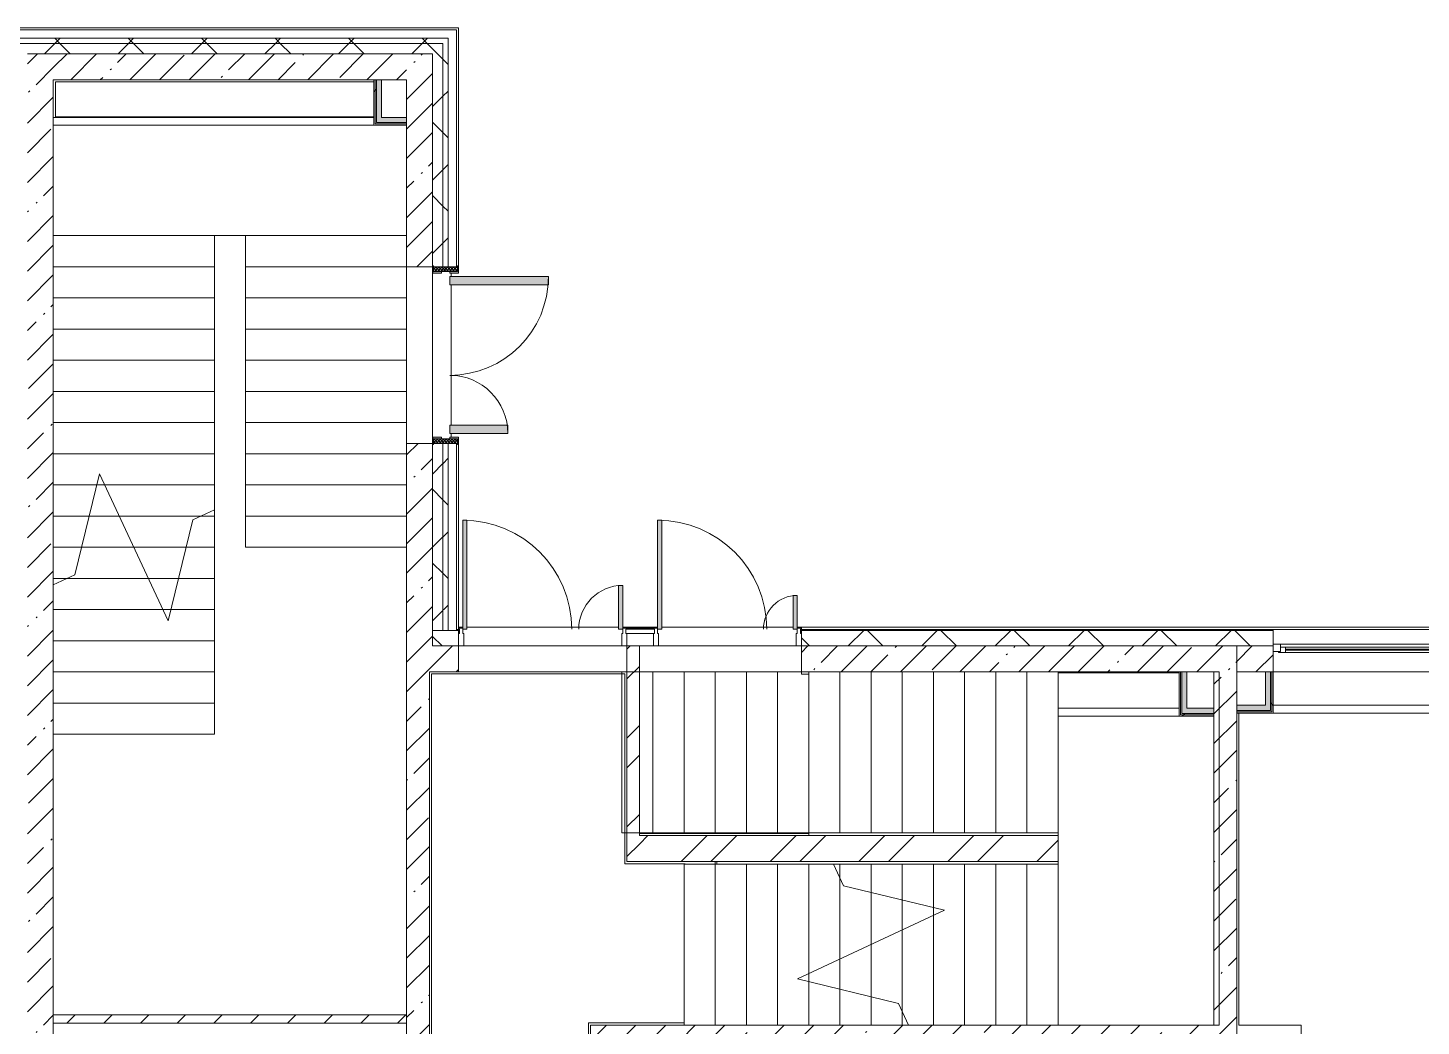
# Model space of a CAD drawing. Header units: millimetres. Extents: x -4060 to 187734, y -8553 to 29000.
# Drawn here: x 149889 to 163298, y 17740 to 27350 of the extents above; entities that cross this region are included whole.
import ezdxf

# ---------------------------------------------------------------- set-up
doc = ezdxf.new("R2010")
doc.units = ezdxf.units.MM
doc.linetypes.add('200_ШТРИХ__ш1_п0_6_', pattern=[800, 500, -300])
for name, color, linetype, lineweight in [('A-DETL-MBND-1', 7, '200_ШТРИХ__ш1_п0_6_', 9), ('A-GLAZ-2', 7, 'Continuous', 5), ('A-GLAZ-CWMG-2', 7, 'Continuous', 5), ('A-WALL', 7, 'Continuous', 9), ('A-WALL-9', 7, 'Continuous', 5), ('I-WALL-22', 7, 'Continuous', 5), ('S-STRS-4', 7, 'Continuous', 5), ('S-STRS-MBND', 7, 'Continuous', 5)]:
    doc.layers.add(name, color=color, linetype=linetype, lineweight=lineweight)
for name, color, linetype, lineweight, true_color in [('A-DOOR-2', 7, 'Continuous', 5, 0xaaaaaa), ('A-DOOR-3', 7, 'Continuous', 5, 0xe2e2e2), ('A-DOOR-FRAM-3', 7, 'Continuous', 5, 0xaaaaaa), ('A-FLOR-1', 7, 'Continuous', 5, 0xaaaaaa), ('I-WALL-20', 7, 'Continuous', 5, 0xe7e7e7), ('I-WALL-21', 7, 'Continuous', 9, 0xe7e7e7)]:
    doc.layers.add(name, color=color, linetype=linetype, lineweight=lineweight, true_color=true_color)
pattern_1 = [(45, (60723.74, 0), (-285.1231, 285.1231), []), (45, (61008.87, 0), (-285.1231, 285.1231), [504.031, -100.806, 16.764, -84.042])]
pattern_2 = [(45, (60723.74, 0), (-353.5534, 353.5534), []), (135, (60723.74, 0), (-353.5534, -353.5534), [])]
pattern_3 = [(45, (60723.74, 0), (-427.6843, 427.6843), []), (45, (61008.87, 0), (-427.6843, 427.6843), [])]
pattern_4 = [(45, (60723.74, 0), (-530.33, 530.33), []), (135, (60723.74, 0), (-530.33, -530.33), [])]

# ---------------------------------------------------------------- blocks, each defined once
blk = doc.blocks.new('110_Дверь_СКБ_2Ст_Внутренняя - ДН-4д_ ДОО_Дв_1450x2100h_Лестничная клетка-23615437-1_5_1_птичка')
at = {"layer": 'A-DOOR-2'}
h = blk.add_hatch(dxfattribs=at)
h.set_pattern_fill('FP_148', color=256, style=0, pattern_type=2)
h.set_pattern_definition([(135, (1471.41, 189.685), (-14.14214, -14.14214), []), (225, (1471.41, 189.685), (14.14214, -14.14214), [])])
h.paths.add_polyline_path([(862.5, -115), (862.5, 115), (817.5, 115), (817.5, -115)])
at = {"layer": 'A-DOOR-3'}
for points in [[(-662.5, 568.2), (-662.5, 990), (-742.5, 990), (-742.5, 40), (-662.5, 40), (-662.5, 105)], [(767.5, 568.2), (767.5, 600), (687.5, 600), (687.5, 40), (767.5, 40), (767.5, 109.2)]]:
    blk.add_hatch(color=256, dxfattribs=at).paths.add_polyline_path(points)
h = blk.add_hatch(color=256, dxfattribs=at)
h.paths.add_polyline_path([(872.5, 115), (872.5, 123), (802.5, 123), (802.5, 40), (817.5, 40), (817.5, 115), (862.5, 115)])
h.paths.add_polyline_path([(-777.5, 55), (-777.5, 123), (-847.5, 123), (-847.5, 115), (-792.5, 115), (-792.5, 40), (-777.5, 40)])
h = blk.add_hatch(color=256, dxfattribs=at)
h.paths.add_polyline_path([(872.5, -115), (817.5, -115), (817.5, -40), (802.5, -40), (802.5, -123), (872.5, -123)])
h.paths.add_polyline_path([(-777.5, -40), (-792.5, -40), (-792.5, -115), (-847.5, -115), (-847.5, -123), (-777.5, -123), (-777.5, -83.5)])
at = {"layer": 'A-DOOR-FRAM-3'}
h = blk.add_hatch(dxfattribs=at)
h.set_pattern_fill('FP_149', color=256, style=0, pattern_type=2)
h.set_pattern_definition([(45, (-651.384, 189.685), (-14.1421, 14.1421), []), (135, (-651.384, 189.685), (-14.1421, -14.1421), [])])
h.paths.add_polyline_path([(-792.5, -115), (-792.5, 115), (-837.5, 115), (-837.5, -115)])
at = {"layer": 'A-DOOR-2'}
for p, q in [((-742.5, 990), (-742.5, 40)), ((-662.5, 990), (-742.5, 990)), ((-662.5, 40), (-662.5, 990)), ((767.5, 600), (687.5, 600)), ((687.5, 600), (687.5, 40)), ((767.5, 40), (767.5, 600)), ((-777.5, 123), (-847.5, 123)), ((-847.5, 123), (-847.5, 115)), ((-847.5, 115), (-792.5, 115)), ((-792.5, 115), (-792.5, 40)), ((-792.5, 40), (-777.5, 40)), ((-777.5, 40), (-777.5, 123)), ((-742.5, 40), (-662.5, 40)), ((687.5, 40), (767.5, 40)), ((872.5, 123), (802.5, 123)), ((802.5, 123), (802.5, 40)), ((802.5, 40), (817.5, 40)), ((817.5, 40), (817.5, 115)), ((817.5, 115), (872.5, 115)), ((872.5, 115), (872.5, 123)), ((-847.5, -115), (-847.5, -123)), ((-792.5, -115), (-847.5, -115)), ((-847.5, -123), (-777.5, -123)), ((-777.5, -40), (-792.5, -40)), ((-792.5, -40), (-792.5, -115)), ((-777.5, -123), (-777.5, -40)), ((817.5, -40), (802.5, -40)), ((802.5, -40), (802.5, -123)), ((802.5, -123), (872.5, -123)), ((817.5, -115), (817.5, -40)), ((872.5, -115), (817.5, -115)), ((872.5, -123), (872.5, -115))]:
    blk.add_line(p, q, dxfattribs=at)
for centre, radius, start, end in [((-742.5, 40), 950, 0, 90), ((767.5, 40), 560, 90, 180)]:
    blk.add_arc(centre, radius, start, end, dxfattribs=at)
at = {"layer": 'A-DOOR-FRAM-3'}
for p, q in [((-792.5, 115), (-837.5, 115)), ((-837.5, 115), (-837.5, -115)), ((-792.5, -115), (-792.5, 115)), ((862.5, 115), (817.5, 115)), ((817.5, 115), (817.5, -115)), ((862.5, -115), (862.5, 115)), ((-837.5, -115), (-792.5, -115)), ((817.5, -115), (862.5, -115))]:
    blk.add_line(p, q, dxfattribs=at)
blk = doc.blocks.new('120_Окно_СКБ_2Ст_Фрамуга сверху - 120_Окно_СКБ_2Ст_2300х2500_h_ ДОО-23103760-1_5_1_птичка')
at = {"layer": 'A-GLAZ-2'}
for p, q in [((-1150, -127), (-1150, -57)), ((-1150, -57), (-1080, -57)), ((1150, -57), (-1150, -57)), ((-1080, -127), (-1150, -127)), ((-1150, -127), (-1100, -127)), ((-1080, -127), (-1100, -127)), ((-1100, -127), (-1100, -137)), ((-1080, -57), (-1080, -127)), ((-1080, -57), (1080, -57)), ((520, -87), (-1080, -87)), ((-1080, -87), (-1080, -127)), ((-1030, -137), (-1030, -87)), ((-1030, -107), (470, -107)), ((470, -117), (-1030, -117)), ((470, -137), (470, -87)), ((520, -127), (520, -57)), ((520, -57), (590, -57)), ((520, -127), (520, -87)), ((590, -127), (520, -127)), ((540, -127), (520, -127)), ((540, -127), (570, -127)), ((540, -127), (570, -127)), ((540, -137), (540, -127)), ((590, -127), (570, -127)), ((570, -127), (570, -137)), ((590, -57), (590, -127)), ((1080, -87), (590, -87)), ((590, -87), (590, -127)), ((640, -137), (640, -87)), ((640, -107), (1030, -107)), ((1030, -117), (640, -117)), ((1030, -137), (1030, -87)), ((1080, -127), (1080, -57)), ((1080, -57), (1150, -57)), ((1080, -127), (1080, -87)), ((1150, -127), (1080, -127)), ((1100, -127), (1080, -127)), ((1100, -127), (1150, -127)), ((1100, -137), (1100, -127)), ((1150, -57), (1150, -127)), ((-1100, -137), (540, -137)), ((540, -137), (-1100, -137)), ((570, -137), (1100, -137)), ((1100, -137), (570, -137))]:
    blk.add_line(p, q, dxfattribs=at)
blk = doc.blocks.new('DRS_ДПУ_распашная__2Ст_Прямоугольная1 - ВН-4_ Нр_ДО_1500х2200 глухая-26741401-1_5_1_птичка')
at = {"layer": 'A-DOOR-3'}
for points in [[(-770, 0), (-730, 0), (-730, 1050), (-770, 1050), (-770, 20)], [(770, 0), (770, 423), (730, 423), (730, 0)]]:
    blk.add_hatch(color=256, dxfattribs=at).paths.add_polyline_path(points)
at = {"layer": 'A-DOOR-2'}
for p, q in [((-770, 1050), (-770, 0)), ((-730, 1050), (-770, 1050)), ((-730, 0), (-730, 1050)), ((770, 423), (730, 423)), ((730, 423), (730, 0)), ((770, 0), (770, 423)), ((-770, 0), (-730, 0)), ((730, 0), (770, 0))]:
    blk.add_line(p, q, dxfattribs=at)
for centre, radius, start, end in [((-770, 0), 1050, 360, 90), ((770, 0), 423, 90, 180)]:
    blk.add_arc(centre, radius, start, end, dxfattribs=at)
blk = doc.blocks.new('Прямоугольный импост - Импост структурный с накладкой - 170мм-22855209-1_5_1_птичка')
at = {"layer": 'A-GLAZ-CWMG-2'}
for p, q in [((-50, 40), (-50, 160)), ((-50, 160), (0, 160)), ((0, 160), (0, 40)), ((-40, 40), (-50, 40)), ((-40, 0), (-40, 40)), ((-10, 40), (-10, 0)), ((0, 40), (-10, 40)), ((-10, 0), (0, 0)), ((0, 0), (0, -10)), ((0, -10), (-40, -10))]:
    blk.add_line(p, q, dxfattribs=at)
blk = doc.blocks.new('PNS_Панель прямоугольная - Нр_Металл - 40мм-23713233-1_5_1_птичка')
at = {"layer": 'A-GLAZ-2'}
for p, q in [((-137.5, 0), (137.5, 0)), ((137.5, 0), (-137.5, 0)), ((-127.5, -40), (127.5, -40))]:
    blk.add_line(p, q, dxfattribs=at)
blk = doc.blocks.new('Прямоугольный импост - Импост структурный с накладкой - 170мм-22855551-1_5_1_птичка')
at = {"layer": 'A-DETL-MBND-1'}
for p, q in [((94930, 21560), (94930, 21570)), ((95185, 21570), (94930, 21570)), ((95185, 21570), (95185, 21560))]:
    blk.add_line(p, q, dxfattribs=at)
blk = doc.blocks.new('Прямоугольный импост - Импост структурный с накладкой - 170мм-22855665-1_5_1_птичка')
at = {"layer": 'A-GLAZ-CWMG-2'}
for p, q in [((-25, 40), (-25, 160)), ((-25, 160), (25, 160)), ((25, 160), (25, 40)), ((-15, 40), (-25, 40)), ((-25, -10), (-25, 0)), ((-25, 0), (-15, 0)), ((-15, 0), (-15, 40)), ((15, 40), (15, 0)), ((25, 40), (15, 40)), ((15, -10), (-25, -10))]:
    blk.add_line(p, q, dxfattribs=at)
blk = doc.blocks.new('Прямоугольный импост - Импост структурный с накладкой - 170мм-V181-1_5_1_птичка')
at = {"layer": 'A-GLAZ-CWMG-2'}
for p, q in [((-25, 40), (-25, 160)), ((-25, 160), (25, 160)), ((25, 160), (25, 40)), ((-15, 40), (-25, 40)), ((-15, 0), (-15, 40)), ((15, 40), (15, 0)), ((25, 40), (15, 40)), ((15, 0), (25, 0)), ((25, 0), (25, -10)), ((25, -10), (-15, -10))]:
    blk.add_line(p, q, dxfattribs=at)
blk = doc.blocks.new('Прямоугольный импост - Импост структурный с накладкой - 170мм-22855280-1_5_1_птичка')
at = {"layer": 'A-GLAZ-CWMG-2'}
for p, q in [((0, 160), (-50, 160)), ((-50, 160), (-50, 40)), ((0, 40), (0, 160)), ((-50, 40), (-40, 40)), ((-40, 40), (-40, 0)), ((-10, 0), (-10, 40)), ((-10, 40), (0, 40)), ((0, 0), (-10, 0)), ((0, -10), (0, 0)), ((-40, -10), (0, -10))]:
    blk.add_line(p, q, dxfattribs=at)
blk = doc.blocks.new('DRS_ДПУ_распашная__2Ст_Прямоугольная1 - ВН-4_ Нр_ДО_1500х2200 глухая-26857260-1_5_1_птичка')
at = {"layer": 'A-DOOR-3'}
for points in [[(-672, 0), (-632, 0), (-632, 1050), (-672, 1050), (-672, 20)], [(632, 0), (672, 0), (672, 326), (632, 326), (632, 20)]]:
    blk.add_hatch(color=256, dxfattribs=at).paths.add_polyline_path(points)
at = {"layer": 'A-DOOR-2'}
for p, q in [((-672, 1050), (-672, 0)), ((-632, 1050), (-672, 1050)), ((-632, 0), (-632, 1050)), ((672, 326), (632, 326)), ((632, 326), (632, 0)), ((672, 0), (672, 326)), ((-672, 0), (-632, 0)), ((632, 0), (672, 0))]:
    blk.add_line(p, q, dxfattribs=at)
for centre, radius, start, end in [((-672, 0), 1050, 360, 90), ((672, 0), 326, 90, 180)]:
    blk.add_arc(centre, radius, start, end, dxfattribs=at)
blk = doc.blocks.new('Зашивка приборов отопления - Зашивка приборов отопления-33267402-1_5_1_птичка')
at = {"layer": 'A-WALL-9'}
for p, q in [((103450, 21150), (101150, 21150)), ((105550, 21150), (104650, 21150)), ((107750, 21150), (106850, 21150)), ((101150, 20829), (108150, 20829)), ((108150, 20829), (101150, 20829)), ((101150, 20754), (108150, 20754))]:
    blk.add_line(p, q, dxfattribs=at)
blk = doc.blocks.new('Зашивка приборов отопления4 - Зашивка приборов отопления-33272095-1_5_1_птичка')
at = {"layer": 'A-WALL-9'}
for p, q in [((121445, 18487.5), (124530, 18487.5)), ((124530, 18487.5), (121445, 18487.5)), ((121445, 18412.5), (124530, 18412.5))]:
    blk.add_line(p, q, dxfattribs=at)
blk = doc.blocks.new('Зашивка приборов отопления32 - Зашивка приборов отопления-33323791-1_5_1_птичка')
at = {"layer": 'A-WALL-9'}
for p, q in [((126595, 120), (125430, 120)), ((126595, 45), (125430, 45)), ((125430, 45), (126595, 45)), ((126595, 45), (126595, 120)), ((126595, -295), (126595, 45)), ((125430, -295), (126595, -295))]:
    blk.add_line(p, q, dxfattribs=at)

msp = doc.modelspace()

# ---------------------------------------------------------------- hatches: boundary and pattern name
at = {"layer": 'A-WALL-9'}
h = msp.add_hatch(dxfattribs=at)
h.set_pattern_fill('FP_140', color=256, style=0, pattern_type=2)
h.set_pattern_definition(pattern_2)
h.paths.add_polyline_path([(151617.1, 27200), (153933.7, 27200), (153933.7, 27250), (149733.7, 27250), (149733.7, 27200), (150759.1, 27200)])
h = msp.add_hatch(dxfattribs=at)
h.set_pattern_fill('FP_140', color=256, style=0, pattern_type=2)
h.set_pattern_definition(pattern_2)
h.paths.add_polyline_path([(150759.1, 27100), (153883.7, 27100), (153883.7, 27200), (149733.7, 27200), (149733.7, 27100), (150153.5, 27100)])
h = msp.add_hatch(dxfattribs=at)
h.set_pattern_fill('FP_140', color=256, style=0, pattern_type=2)
h.set_pattern_definition(pattern_2)
h.paths.add_polyline_path([(153783.7, 21550), (153883.7, 21550), (153883.7, 23350), (153793.7, 23350), (153793.7, 23340), (153785.7, 23340), (153783.7, 21553)])
h.paths.add_polyline_path([(153824.1, 25050), (153883.7, 25050), (153883.7, 27100), (153783.7, 27100), (153785.7, 25060), (153793.7, 25060), (153793.7, 25050), (153817.7, 25050)])
h = msp.add_hatch(dxfattribs=at)
h.set_pattern_fill('FP_140', color=256, style=0, pattern_type=2)
h.set_pattern_definition(pattern_2)
h.paths.add_polyline_path([(153893, 21550), (153933.7, 21550), (153933.7, 23350), (153883.7, 23350), (153888.4, 21550)])
h.paths.add_polyline_path([(153893.7, 25050), (153933.7, 25050), (153933.7, 27200), (153883.7, 27200), (153883.7, 25050)])
h = msp.add_hatch(dxfattribs=at)
h.set_pattern_fill('FP_140', color=256, style=0, pattern_type=2)
h.set_pattern_definition(pattern_2)
h.paths.add_polyline_path([(164173.7, 21400), (165373.7, 21400), (165373.7, 21550), (164173.7, 21550), (164173.7, 21486)])
h.paths.add_polyline_path([(170673.7, 21400), (171526.9, 21400), (171418.4, 21550), (170673.7, 21550)])
h.paths.add_polyline_path([(153783.7, 21400), (154033.7, 21400), (154030.2, 21550), (153783.7, 21550)])
h.paths.add_polyline_path([(169773.7, 21400), (169773.7, 21550), (168473.7, 21550), (168473.7, 21400), (169348.6, 21400)])
h.paths.add_polyline_path([(157403.7, 21400), (161873.7, 21400), (161873.7, 21550), (157333.7, 21550), (157333.7, 21400)])
h.paths.add_polyline_path([(171958.9, 21400), (171850.4, 21550), (171665.2, 21550), (171773.7, 21400), (171850.4, 21400)])
h.paths.add_polyline_path([(167573.7, 21400), (167573.7, 21550), (166273.7, 21550), (166273.7, 21400), (167489.6, 21400)])
at = {"layer": 'I-WALL-20'}
for points in [[(161798.7, 20779), (161848.7, 20779), (161848.7, 21150), (161798.7, 21150), (161798.7, 20827.8)], [(161558, 20779), (161798.7, 20779), (161798.7, 20829), (161523.7, 20823.4), (161523.7, 20779)]]:
    msp.add_hatch(color=256, dxfattribs=at).paths.add_polyline_path(points)
at = {"layer": 'I-WALL-21'}
for points in [[(153243.7, 26437.5), (153293.7, 26437.5), (153293.7, 26850), (153243.7, 26850), (153243.7, 26487.5)], [(153293.7, 26437.5), (153533.7, 26437.5), (153533.7, 26487.5), (153293.7, 26487.5)], [(160993.7, 20750), (161043.7, 20750), (161043.7, 21150), (160993.7, 21150), (160993.7, 20767.4)], [(161043.7, 20750), (161303.7, 20750), (161303.7, 20800), (161043.7, 20800), (161043.7, 20767.4)]]:
    msp.add_hatch(color=256, dxfattribs=at).paths.add_polyline_path(points)
at = {"layer": 'I-WALL-22'}
h = msp.add_hatch(dxfattribs=at)
h.set_pattern_fill('FP_121', color=256, style=0, pattern_type=2)
h.set_pattern_definition(pattern_1)
h.paths.add_polyline_path([(149883.7, 17270), (150133.7, 17270), (150133.7, 27100), (149883.7, 27100), (149883.7, 17850)])
h = msp.add_hatch(dxfattribs=at)
h.set_pattern_fill('FP_121', color=256, style=0, pattern_type=2)
h.set_pattern_definition(pattern_1)
h.paths.add_polyline_path([(153498.7, 26850), (153533.7, 26850), (153533.7, 27100), (150133.7, 27100), (150133.7, 26850), (153218.7, 26850)])
h = msp.add_hatch(dxfattribs=at)
h.set_pattern_fill('FP_121', color=256, style=0, pattern_type=2)
h.set_pattern_definition(pattern_1)
h.paths.add_polyline_path([(153753.7, 21150), (153783.7, 21150), (153783.7, 23350), (153533.7, 23350), (153533.7, 21150)])
h.paths.add_polyline_path([(153533.7, 25050), (153783.7, 25050), (153783.7, 27100), (153533.7, 27100), (153533.7, 25941.5)])
h = msp.add_hatch(dxfattribs=at)
h.set_pattern_fill('FP_218', color=256, style=0, pattern_type=2)
h.set_pattern_definition(pattern_4)
h.paths.add_polyline_path([(153218.7, 26412.5), (153231.2, 26412.5), (153231.2, 26850), (153218.7, 26850), (153218.7, 26425)])
h = msp.add_hatch(dxfattribs=at)
h.set_pattern_fill('FP_218', color=256, style=0, pattern_type=2)
h.set_pattern_definition(pattern_4)
h.paths.add_polyline_path([(153231.2, 26425), (153243.7, 26425), (153243.7, 26850), (153231.2, 26850), (153231.2, 26437.5)])
h = msp.add_hatch(dxfattribs=at)
h.set_pattern_fill('FP_121', color=256, style=0, pattern_type=2)
h.set_pattern_definition(pattern_1)
h.paths.add_polyline_path([(159803.7, 21150), (161303.7, 21150), (161303.7, 21400), (157333.7, 21400), (157333.7, 21150), (158194.9, 21150)])
h.paths.add_polyline_path([(153969.3, 21150), (154033.7, 21150), (154033.7, 21400), (153783.7, 21400), (153783.7, 21150)])
h = msp.add_hatch(dxfattribs=at)
h.set_pattern_fill('FP_181', color=256, style=0, pattern_type=2)
h.set_pattern_definition(pattern_3)
h.paths.add_polyline_path([(155773.7, 19325), (155773.7, 21400), (155653.7, 21400), (155653.7, 19325)])
h = msp.add_hatch(dxfattribs=at)
h.set_pattern_fill('FP_121', color=256, style=0, pattern_type=2)
h.set_pattern_definition(pattern_1)
h.paths.add_polyline_path([(161523.7, 17750), (161523.7, 21400), (161303.7, 21400), (161303.7, 17750), (161413.2, 17750)])
h = msp.add_hatch(dxfattribs=at)
h.set_pattern_fill('FP_121', color=256, style=0, pattern_type=2)
h.set_pattern_definition(pattern_1)
h.paths.add_polyline_path([(164173.7, 21150), (165373.7, 21150), (165373.7, 21400), (164173.7, 21400), (164173.7, 21217.1)])
h.paths.add_polyline_path([(161523.7, 21150), (161873.7, 21150), (161873.7, 21400), (161523.7, 21400), (161523.7, 21153.4)])
h.paths.add_polyline_path([(166773.7, 21150), (167573.7, 21150), (167573.7, 21400), (166773.7, 21400), (166773.7, 21246.2)])
h.paths.add_polyline_path([(168948.7, 21150), (169773.7, 21150), (169773.7, 21400), (168473.7, 21400), (168473.7, 21150), (168898.7, 21150)])
h.paths.add_polyline_path([(170673.7, 21150), (171073.7, 21150), (171073.7, 21400), (170673.7, 21400), (170673.7, 21342.3)])
h = msp.add_hatch(dxfattribs=at)
h.set_pattern_fill('FP_121', color=256, style=0, pattern_type=2)
h.set_pattern_definition(pattern_1)
h.paths.add_polyline_path([(153723.7, 13620), (153723.7, 13628), (153753.7, 13628), (153753.4, 21150), (153533.7, 21150), (153533.7, 13620), (153547.5, 13620)])
h = msp.add_hatch(dxfattribs=at)
h.set_pattern_fill('FP_218', color=256, style=0, pattern_type=2)
h.set_pattern_definition(pattern_4)
h.paths.add_polyline_path([(161861.2, 20766.5), (161861.2, 21150), (161848.7, 21150), (161848.7, 20766.5)])
h = msp.add_hatch(dxfattribs=at)
h.set_pattern_fill('FP_218', color=256, style=0, pattern_type=2)
h.set_pattern_definition(pattern_4)
h.paths.add_polyline_path([(161861.2, 20754), (161873.7, 20755), (161873.7, 21150), (161861.2, 21150), (161861.2, 20755)])
h = msp.add_hatch(dxfattribs=at)
h.set_pattern_fill('FP_218', color=256, style=0, pattern_type=2)
h.set_pattern_definition(pattern_4)
h.paths.add_polyline_path([(161043.7, 20725), (161303.7, 20725), (161303.7, 20737.5), (160981.2, 20737.5), (160983.3, 20725), (160993.7, 20725)])
h = msp.add_hatch(dxfattribs=at)
h.set_pattern_fill('FP_218', color=256, style=0, pattern_type=2)
h.set_pattern_definition(pattern_4)
h.paths.add_polyline_path([(161303.7, 20737.5), (161303.7, 20750), (160993.7, 20750), (160993.7, 20737.5), (161208.9, 20737.5)])
h = msp.add_hatch(dxfattribs=at)
h.set_pattern_fill('FP_181', color=256, style=0, pattern_type=2)
h.set_pattern_definition(pattern_3)
h.paths.add_polyline_path([(156335.9, 19325), (159803.7, 19325), (159803.7, 19575), (155773.7, 19575), (155773.7, 19325), (156213.7, 19325)])
h = msp.add_hatch(dxfattribs=at)
h.set_pattern_fill('FP_138', color=256, style=0, pattern_type=2)
h.set_pattern_definition([(45, (60723.74, 0), (-176.7767, 176.7767), [])])
h.paths.add_polyline_path([(153533.7, 17770), (153533.7, 17850), (150133.7, 17850), (150137.6, 17770), (153513.7, 17770)])
h = msp.add_hatch(dxfattribs=at)
h.set_pattern_fill('FP_121', color=256, style=0, pattern_type=2)
h.set_pattern_definition(pattern_1)
h.paths.add_polyline_path([(155406.4, 13620), (155523.7, 13620), (155523.7, 17750), (155303.7, 17750), (155303.7, 13620)])
h = msp.add_hatch(dxfattribs=at)
h.set_pattern_fill('FP_121', color=256, style=0, pattern_type=2)
h.set_pattern_definition(pattern_1)
h.paths.add_polyline_path([(161523.7, 17530), (161523.7, 17750), (155523.7, 17750), (155523.7, 17530), (161303.7, 17530)])

# ---------------------------------------------------------------- linework, layer by layer
at = {"layer": 'A-FLOR-1'}
for p, q in [((153218.7, 26830), (150153.7, 26830)), ((150153.7, 26830), (150153.7, 26495)), ((150153.7, 26495), (153218.7, 26495)), ((155908.7, 21400), (155773.7, 21400)), ((157283.7, 21400), (155958.7, 21400)), ((155633.7, 21130), (153773.7, 21130)), ((153773.7, 21130), (153773.7, 13628)), ((155653.7, 21150), (154033.7, 21150)), ((155633.7, 19304), (155633.7, 21130)), ((157333.7, 21129.5), (157333.7, 21150)), ((157403.7, 21129.5), (157333.7, 21129.5)), ((157403.7, 19575), (157403.7, 21129.5)), ((161543.7, 20754), (161543.7, 17750)), ((155773.7, 19595.5), (157403.7, 19595.5)), ((156503.7, 19300), (156503.7, 19325)), ((156518.7, 19300), (156518.7, 19325)), ((156213.7, 19304), (155633.7, 19304)), ((155283.7, 13620), (155283.7, 17770.5)), ((155283.7, 17770.5), (156203.7, 17770.5)), ((161543.7, 17750), (162141.7, 17750)), ((162141.7, 17750), (162141.7, 15165))]:
    msp.add_line(p, q, dxfattribs=at)
at = {"layer": 'A-WALL'}
for p, q in [((154013.7, 27330), (149730.7, 27330)), ((153933.7, 27250), (149733.7, 27250)), ((153933.7, 25050), (153933.7, 27250)), ((154013.7, 25050), (154013.7, 27330)), ((153883.7, 27200), (149733.7, 27200)), ((153783.7, 25050), (153783.7, 27100)), ((153883.7, 25050), (153883.7, 27200)), ((153231.2, 26425), (153231.2, 26850)), ((153243.7, 26437.5), (153243.7, 26850)), ((153533.7, 26425), (153231.2, 26425)), ((153533.7, 26437.5), (153243.7, 26437.5)), ((153533.7, 26412.5), (153533.7, 26487.5)), ((153783.7, 23350), (153783.7, 21400)), ((153883.7, 21550), (153883.7, 23350)), ((153933.7, 21550), (153933.7, 23350)), ((154013.7, 21550), (154013.7, 23350)), ((154033.7, 21550), (153783.7, 21550)), ((154013.7, 21558), (154033.7, 21558)), ((154033.7, 21553), (154013.7, 21553)), ((161873.7, 21553), (157333.7, 21553)), ((161873.7, 21550), (157333.7, 21550)), ((153783.7, 21400), (154033.7, 21400)), ((157333.7, 21400), (161303.7, 21400)), ((161523.7, 21400), (161873.7, 21400)), ((160981.2, 20737.5), (160981.2, 21150)), ((160993.7, 20750), (160993.7, 21150)), ((161848.7, 20779), (161848.7, 21150)), ((161861.2, 20766.5), (161861.2, 21150)), ((161303.7, 20725), (161303.7, 20800)), ((161523.7, 20829), (161523.7, 20754)), ((161303.7, 20737.5), (160981.2, 20737.5)), ((161303.7, 20750), (160993.7, 20750)), ((161523.7, 20779), (161848.7, 20779)), ((161523.7, 20766.5), (161861.2, 20766.5)), ((150133.7, 17850), (150133.7, 17770)), ((153533.7, 17770), (153533.7, 17850))]:
    msp.add_line(p, q, dxfattribs=at)
at = {"layer": 'A-WALL-9'}
for p, q in [((154033.7, 27350), (149725.7, 27350)), ((154033.7, 25050), (154033.7, 27350)), ((149883.7, 27100), (153783.7, 27100)), ((153963.7, 24990), (153963.7, 24955)), ((153963.7, 24875), (153963.7, 23525)), ((153963.7, 23445), (153963.7, 23410)), ((154033.7, 21400), (154033.7, 23350)), ((154033.7, 21580), (154073.7, 21580)), ((154113.7, 21580), (155573.7, 21580)), ((155613.7, 21580), (155948.7, 21580)), ((155988.7, 21580), (157253.7, 21580)), ((157293.7, 21580), (171865.7, 21580)), ((157333.7, 21580), (157333.7, 21400)), ((166273.7, 21558), (157333.7, 21558)), ((161873.7, 21400), (161873.7, 21558)), ((161303.7, 21400), (161523.7, 21400))]:
    msp.add_line(p, q, dxfattribs=at)
at = {"layer": 'I-WALL-22'}
for p, q in [((150133.7, 17850), (150133.7, 26850)), ((150133.7, 26850), (153533.7, 26850)), ((153218.7, 26850), (153218.7, 26412.5)), ((153293.7, 26487.5), (153293.7, 26850)), ((153533.7, 26850), (153533.7, 26487.5)), ((153533.7, 26487.5), (153293.7, 26487.5)), ((153218.7, 26412.5), (153533.7, 26412.5)), ((153533.7, 26412.5), (153533.7, 17850)), ((153533.7, 25050), (153783.7, 25050)), ((153783.7, 25050), (153783.7, 23350)), ((153783.7, 23350), (153533.7, 23350)), ((154033.7, 21150), (154033.7, 21400)), ((154083.7, 21400), (155603.7, 21400)), ((155773.7, 21400), (155653.7, 21400)), ((155653.7, 21400), (155653.7, 19325)), ((155773.7, 19575), (155773.7, 21400)), ((157333.7, 21400), (157333.7, 21150)), ((161523.7, 21400), (161523.7, 20829)), ((161873.7, 20754), (161873.7, 21400)), ((153753.7, 21150), (154033.7, 21150)), ((153753.7, 13628), (153753.7, 21150)), ((157333.7, 21150), (161303.7, 21150)), ((160968.7, 21150), (160968.7, 20725)), ((161043.7, 20800), (161043.7, 21150)), ((161303.7, 21150), (161303.7, 20800)), ((166273.7, 21150), (161523.7, 21150)), ((161798.7, 21150), (161798.7, 20829)), ((161303.7, 20800), (161043.7, 20800)), ((161798.7, 20829), (161523.7, 20829)), ((160968.7, 20725), (161303.7, 20725)), ((161303.7, 20725), (161303.7, 17750)), ((161523.7, 20754), (161523.7, 17530)), ((161523.7, 20754), (161873.7, 20754)), ((159803.7, 19575), (155773.7, 19575)), ((159803.7, 19325), (159803.7, 19575)), ((155653.7, 19325), (159803.7, 19325)), ((153533.7, 17850), (150133.7, 17850)), ((150133.7, 17270), (150133.7, 17770)), ((150133.7, 17770), (153533.7, 17770)), ((153533.7, 17770), (153533.7, 17270)), ((155303.7, 17750), (155303.7, 13620)), ((161303.7, 17750), (155303.7, 17750))]:
    msp.add_line(p, q, dxfattribs=at)
at = {"layer": 'S-STRS-4'}
for p, q in [((150552.3, 22950), (150629, 22950)), ((150552.3, 22950), (150629, 22950)), ((151683.7, 22650), (151683.7, 22711.4)), ((150479.4, 22650), (150768.8, 22650)), ((150479.4, 22650), (150768.8, 22650)), ((151552.1, 22650), (151683.7, 22650)), ((151552.1, 22650), (151683.7, 22650)), ((151683.7, 22350), (151683.7, 22650)), ((150406.5, 22350), (150908.7, 22350)), ((150406.5, 22350), (150908.7, 22350)), ((151411, 22350), (151683.7, 22350)), ((151411, 22350), (151683.7, 22350)), ((151683.7, 22050), (151683.7, 22350)), ((150265.4, 22050), (151048.6, 22050)), ((150265.4, 22050), (151048.6, 22050)), ((151338.1, 22050), (151683.7, 22050)), ((151338.1, 22050), (151683.7, 22050)), ((151683.7, 21750), (151683.7, 22050)), ((150133.7, 21750), (151188.5, 21750)), ((150133.7, 21750), (151188.5, 21750)), ((151265.2, 21750), (151683.7, 21750)), ((151265.2, 21750), (151683.7, 21750)), ((151683.7, 21450), (151683.7, 21750)), ((150133.7, 21450), (151683.7, 21450)), ((150133.7, 21450), (151683.7, 21450)), ((151683.7, 21150), (151683.7, 21450)), ((150133.7, 21150), (151683.7, 21150)), ((150133.7, 21150), (151683.7, 21150)), ((151683.7, 20850), (151683.7, 21150)), ((157403.7, 19600), (157403.7, 21150)), ((157703.7, 19600), (157703.7, 21150)), ((157703.7, 19600), (157703.7, 21150)), ((158003.7, 19600), (158003.7, 21150)), ((158003.7, 19600), (158003.7, 21150)), ((158303.7, 19600), (158303.7, 21150)), ((158303.7, 19600), (158303.7, 21150)), ((158603.7, 19600), (158603.7, 21150)), ((158603.7, 19600), (158603.7, 21150)), ((158903.7, 19600), (158903.7, 21150)), ((158903.7, 19600), (158903.7, 21150)), ((159203.7, 19600), (159203.7, 21150)), ((159203.7, 19600), (159203.7, 21150)), ((159503.7, 19600), (159503.7, 21150)), ((159503.7, 19600), (159503.7, 21150)), ((159803.7, 21140), (159803.7, 21150)), ((159803.7, 21140), (159803.7, 21150)), ((150133.7, 20850), (151683.7, 20850)), ((150133.7, 20850), (151683.7, 20850)), ((151683.7, 20550), (151683.7, 20850)), ((159803.7, 19600), (159803.7, 20725)), ((159803.7, 19600), (159803.7, 20725)), ((150133.7, 20550), (151683.7, 20550)), ((150133.7, 20550), (151683.7, 20550)), ((157703.7, 19600), (157403.7, 19600)), ((158003.7, 19600), (157703.7, 19600)), ((158303.7, 19600), (158003.7, 19600)), ((158603.7, 19600), (158303.7, 19600)), ((158903.7, 19600), (158603.7, 19600)), ((159203.7, 19600), (158903.7, 19600)), ((159503.7, 19600), (159203.7, 19600)), ((159803.7, 19600), (159503.7, 19600)), ((159803.7, 19600), (159803.7, 19575)), ((159803.7, 19325), (159803.7, 19300)), ((156203.7, 19300), (156203.7, 17750)), ((156203.7, 19300), (156503.7, 19300)), ((156203.7, 19300), (156203.7, 17750)), ((156503.7, 19300), (156803.7, 19300)), ((156503.7, 19300), (156503.7, 17750)), ((156503.7, 19300), (156503.7, 17750)), ((156803.7, 19300), (157103.7, 19300)), ((156803.7, 19300), (156803.7, 17750)), ((156803.7, 19300), (156803.7, 17750)), ((157103.7, 19300), (157403.7, 19300)), ((157103.7, 19300), (157103.7, 17750)), ((157103.7, 19300), (157103.7, 17750)), ((157403.7, 19300), (157642.4, 19300)), ((157403.7, 19300), (157403.7, 18245.2)), ((157403.7, 19300), (157403.7, 18245.2)), ((157642.4, 19300), (157703.7, 19300)), ((157703.7, 19300), (158003.7, 19300)), ((157703.7, 19300), (157703.7, 19168.4)), ((157703.7, 19300), (157703.7, 19168.4)), ((158003.7, 19300), (158303.7, 19300)), ((158003.7, 19300), (158003.7, 19027.2)), ((158003.7, 19300), (158003.7, 19027.2)), ((158303.7, 19300), (158603.7, 19300)), ((158303.7, 19300), (158303.7, 18954.3)), ((158303.7, 19300), (158303.7, 18954.3)), ((158603.7, 19300), (158903.7, 19300)), ((158603.7, 19300), (158603.7, 18881.4)), ((158603.7, 19300), (158603.7, 18881.4)), ((158903.7, 19300), (159203.7, 19300)), ((158903.7, 19300), (158903.7, 17750)), ((158903.7, 19300), (158903.7, 17750)), ((159203.7, 19300), (159503.7, 19300)), ((159203.7, 19300), (159203.7, 17750)), ((159203.7, 19300), (159203.7, 17750)), ((159503.7, 19300), (159803.7, 19300)), ((159503.7, 19300), (159503.7, 17750)), ((159503.7, 19300), (159503.7, 17750)), ((159803.7, 19300), (159803.7, 17750)), ((157703.7, 19168.4), (157703.7, 18385.1)), ((157703.7, 19168.4), (157703.7, 18385.1)), ((158003.7, 19027.2), (158003.7, 18525)), ((158003.7, 19027.2), (158003.7, 18525)), ((158303.7, 18954.3), (158303.7, 18664.9)), ((158303.7, 18954.3), (158303.7, 18664.9)), ((158603.7, 18881.4), (158603.7, 18804.8)), ((158603.7, 18881.4), (158603.7, 18804.8)), ((158603.7, 18804.8), (158603.7, 17750)), ((158603.7, 18804.8), (158603.7, 17750)), ((158303.7, 18664.9), (158303.7, 17881.6)), ((158303.7, 18664.9), (158303.7, 17881.6)), ((158003.7, 18525), (158003.7, 18022.8)), ((158003.7, 18525), (158003.7, 18022.8)), ((157703.7, 18385.1), (157703.7, 18095.7)), ((157703.7, 18385.1), (157703.7, 18095.7)), ((157403.7, 18245.2), (157403.7, 18168.6)), ((157403.7, 18245.2), (157403.7, 18168.6)), ((157403.7, 18168.6), (157403.7, 17750)), ((157403.7, 18168.6), (157403.7, 17750)), ((157703.7, 18095.7), (157703.7, 17750)), ((157703.7, 18095.7), (157703.7, 17750)), ((158003.7, 18022.8), (158003.7, 17750)), ((158003.7, 18022.8), (158003.7, 17750)), ((158303.7, 17881.6), (158303.7, 17750)), ((158303.7, 17881.6), (158303.7, 17750)), ((158303.7, 17750), (158365.1, 17750))]:
    msp.add_line(p, q, dxfattribs=at)
at = {"layer": 'S-STRS-MBND'}
for p, q in [((150133.7, 26850), (150133.7, 25350)), ((153533.7, 26850), (150133.7, 26850)), ((153533.7, 25350), (153533.7, 26850)), ((150133.7, 25350), (151683.7, 25350)), ((150133.7, 22650), (150133.7, 25350)), ((150133.7, 25350), (151683.7, 25350)), ((151683.7, 25350), (151983.7, 25350)), ((151683.7, 22711.4), (151683.7, 25350)), ((153533.7, 25350), (151983.7, 25350)), ((151983.7, 25350), (151983.7, 22350)), ((153533.7, 25350), (151983.7, 25350)), ((153533.7, 25350), (153533.7, 22350)), ((150133.7, 25050), (151683.7, 25050)), ((150133.7, 25050), (151683.7, 25050)), ((153533.7, 25050), (151983.7, 25050)), ((153533.7, 25050), (151983.7, 25050)), ((150133.7, 24750), (151683.7, 24750)), ((150133.7, 24750), (151683.7, 24750)), ((153533.7, 24750), (151983.7, 24750)), ((153533.7, 24750), (151983.7, 24750)), ((150133.7, 24450), (151683.7, 24450)), ((150133.7, 24450), (151683.7, 24450)), ((153533.7, 24450), (151983.7, 24450)), ((153533.7, 24450), (151983.7, 24450)), ((150133.7, 24150), (151683.7, 24150)), ((150133.7, 24150), (151683.7, 24150)), ((153533.7, 24150), (151983.7, 24150)), ((153533.7, 24150), (151983.7, 24150)), ((150133.7, 23850), (151683.7, 23850)), ((150133.7, 23850), (151683.7, 23850)), ((153533.7, 23850), (151983.7, 23850)), ((153533.7, 23850), (151983.7, 23850)), ((150133.7, 23550), (151683.7, 23550)), ((150133.7, 23550), (151683.7, 23550)), ((153533.7, 23550), (151983.7, 23550)), ((153533.7, 23550), (151983.7, 23550)), ((150133.7, 23250), (151683.7, 23250)), ((150133.7, 23250), (151683.7, 23250)), ((153533.7, 23250), (151983.7, 23250)), ((153533.7, 23250), (151983.7, 23250)), ((150133.7, 22950), (150552.3, 22950)), ((150133.7, 22950), (150552.3, 22950)), ((150578.6, 23058.1), (150342.3, 22085.9)), ((151238.9, 21641.9), (150578.6, 23058.1)), ((150629, 22950), (151683.7, 22950)), ((150629, 22950), (151683.7, 22950)), ((153533.7, 22950), (151983.7, 22950)), ((153533.7, 22950), (151983.7, 22950)), ((151683.7, 22711.4), (151475.2, 22614.1)), ((150133.7, 22650), (150479.4, 22650)), ((150133.7, 22650), (150479.4, 22650)), ((150768.8, 22650), (151552.1, 22650)), ((150768.8, 22650), (151552.1, 22650)), ((151475.2, 22614.1), (151238.9, 21641.9)), ((153533.7, 22650), (151983.7, 22650)), ((153533.7, 22650), (151983.7, 22650)), ((150133.7, 22350), (150406.5, 22350)), ((150133.7, 22350), (150406.5, 22350)), ((150908.7, 22350), (151411, 22350)), ((150908.7, 22350), (151411, 22350)), ((153533.7, 22350), (151983.7, 22350)), ((150342.3, 22085.9), (150133.7, 21988.6)), ((150133.7, 22050), (150265.4, 22050)), ((150133.7, 22050), (150265.4, 22050)), ((151048.6, 22050), (151338.1, 22050)), ((151048.6, 22050), (151338.1, 22050)), ((151188.5, 21750), (151265.2, 21750)), ((151188.5, 21750), (151265.2, 21750)), ((155603.7, 19600), (155603.7, 21150)), ((159803.7, 21150), (155603.7, 21150)), ((155903.7, 19600), (155903.7, 21150)), ((155903.7, 19600), (155903.7, 21150)), ((156203.7, 19600), (156203.7, 21150)), ((156203.7, 19600), (156203.7, 21150)), ((156503.7, 19600), (156503.7, 21150)), ((156503.7, 19600), (156503.7, 21150)), ((156803.7, 19600), (156803.7, 21150)), ((156803.7, 19600), (156803.7, 21150)), ((157103.7, 19600), (157103.7, 21150)), ((157103.7, 19600), (157103.7, 21150)), ((157403.7, 19600), (157403.7, 21150)), ((157403.7, 19600), (157403.7, 21150)), ((157703.7, 19600), (157703.7, 21150)), ((157703.7, 19600), (157703.7, 21150)), ((158003.7, 19600), (158003.7, 21150)), ((158003.7, 19600), (158003.7, 21150)), ((158303.7, 19600), (158303.7, 21150)), ((158303.7, 19600), (158303.7, 21150)), ((158603.7, 19600), (158603.7, 21150)), ((158603.7, 19600), (158603.7, 21150)), ((158903.7, 19600), (158903.7, 21150)), ((158903.7, 19600), (158903.7, 21150)), ((159203.7, 19600), (159203.7, 21150)), ((159203.7, 19600), (159203.7, 21150)), ((159503.7, 19600), (159503.7, 21150)), ((159503.7, 19600), (159503.7, 21150)), ((161353.7, 21150), (159803.7, 21150)), ((159803.7, 19600), (159803.7, 21150)), ((159803.7, 19600), (159803.7, 21150)), ((161353.7, 17750), (161353.7, 21150)), ((159803.7, 19600), (155603.7, 19600)), ((159803.7, 19600), (159803.7, 19300)), ((157642.4, 19300), (159803.7, 19300)), ((157739.6, 19091.4), (157642.4, 19300)), ((157703.7, 19300), (157703.7, 19168.4)), ((157703.7, 19300), (157703.7, 19168.4)), ((158003.7, 19300), (158003.7, 19027.2)), ((158003.7, 19300), (158003.7, 19027.2)), ((158303.7, 19300), (158303.7, 18954.3)), ((158303.7, 19300), (158303.7, 18954.3)), ((158603.7, 19300), (158603.7, 18881.4)), ((158603.7, 19300), (158603.7, 18881.4)), ((158903.7, 19300), (158903.7, 17750)), ((158903.7, 19300), (158903.7, 17750)), ((159203.7, 19300), (159203.7, 17750)), ((159203.7, 19300), (159203.7, 17750)), ((159503.7, 19300), (159503.7, 17750)), ((159503.7, 19300), (159503.7, 17750)), ((159803.7, 19300), (159803.7, 17750)), ((159803.7, 19300), (159803.7, 17750)), ((158711.8, 18855.2), (157739.6, 19091.4)), ((157295.7, 18194.8), (158711.8, 18855.2)), ((158603.7, 18804.8), (158603.7, 17750)), ((158603.7, 18804.8), (158603.7, 17750)), ((158303.7, 18664.9), (158303.7, 17881.6)), ((158303.7, 18664.9), (158303.7, 17881.6)), ((158003.7, 18525), (158003.7, 18022.8)), ((158003.7, 18525), (158003.7, 18022.8)), ((157703.7, 18385.1), (157703.7, 18095.7)), ((157703.7, 18385.1), (157703.7, 18095.7)), ((157403.7, 18245.2), (157403.7, 18168.6)), ((157403.7, 18245.2), (157403.7, 18168.6)), ((158267.9, 17958.6), (157295.7, 18194.8)), ((158365.1, 17750), (158267.9, 17958.6)), ((158365.1, 17750), (159803.7, 17750)), ((159803.7, 17750), (161353.7, 17750))]:
    msp.add_line(p, q, dxfattribs=at)

# ---------------------------------------------------------------- block references
at = {"layer": 'A-DETL-MBND-1'}
msp.add_blockref('Прямоугольный импост - Импост структурный с накладкой - 170мм-22855551-1_5_1_птичка', (60723.7, 0), dxfattribs=at)
at = {"layer": 'A-DOOR-2', "rotation": 269.9999999999998}
msp.add_blockref('110_Дверь_СКБ_2Ст_Внутренняя - ДН-4д_ ДОО_Дв_1450x2100h_Лестничная клетка-23615437-1_5_1_птичка', (153908.7, 24212.5), dxfattribs=at)
at = {"layer": 'A-DOOR-2'}
for name, p in [('DRS_ДПУ_распашная__2Ст_Прямоугольная1 - ВН-4_ Нр_ДО_1500х2200 глухая-26741401-1_5_1_птичка', (154843.7, 21560)), ('DRS_ДПУ_распашная__2Ст_Прямоугольная1 - ВН-4_ Нр_ДО_1500х2200 глухая-26857260-1_5_1_птичка', (156621.2, 21560))]:
    msp.add_blockref(name, p, dxfattribs=at)
at = {"layer": 'A-GLAZ-2'}
for name, p in [('PNS_Панель прямоугольная - Нр_Металл - 40мм-23713233-1_5_1_птичка', (155781.2, 21560)), ('120_Окно_СКБ_2Ст_Фрамуга сверху - 120_Окно_СКБ_2Ст_2300х2500_h_ ДОО-23103760-1_5_1_птичка', (163023.7, 21475))]:
    msp.add_blockref(name, p, dxfattribs=at)
at = {"layer": 'A-GLAZ-CWMG-2', "rotation": 180}
msp.add_blockref('Прямоугольный импост - Импост структурный с накладкой - 170мм-22855280-1_5_1_птичка', (154033.7, 21560), dxfattribs=at)
at = {"layer": 'A-GLAZ-CWMG-2', "extrusion": (0, 0, -1), "rotation": 180}
for name, p in [('Прямоугольный импост - Импост структурный с накладкой - 170мм-V181-1_5_1_птичка', (-155628.7, 21560)), ('Прямоугольный импост - Импост структурный с накладкой - 170мм-22855665-1_5_1_птичка', (-155933.7, 21560)), ('Прямоугольный импост - Импост структурный с накладкой - 170мм-22855209-1_5_1_птичка', (-157333.7, 21560))]:
    msp.add_blockref(name, p, dxfattribs=at)
at = {"layer": 'A-WALL-9'}
for name, p in [('Зашивка приборов отопления4 - Зашивка приборов отопления-33272095-1_5_1_птичка', (28688.7, 8000)), ('Зашивка приборов отопления - Зашивка приборов отопления-33267402-1_5_1_птичка', (60723.7, 0))]:
    msp.add_blockref(name, p, dxfattribs=at)
at = {"layer": 'A-WALL-9', "rotation": 180}
msp.add_blockref('Зашивка приборов отопления32 - Зашивка приборов отопления-33323791-1_5_1_птичка', (286398.8, 20845), dxfattribs=at)

doc.saveas('drawing.dxf')
